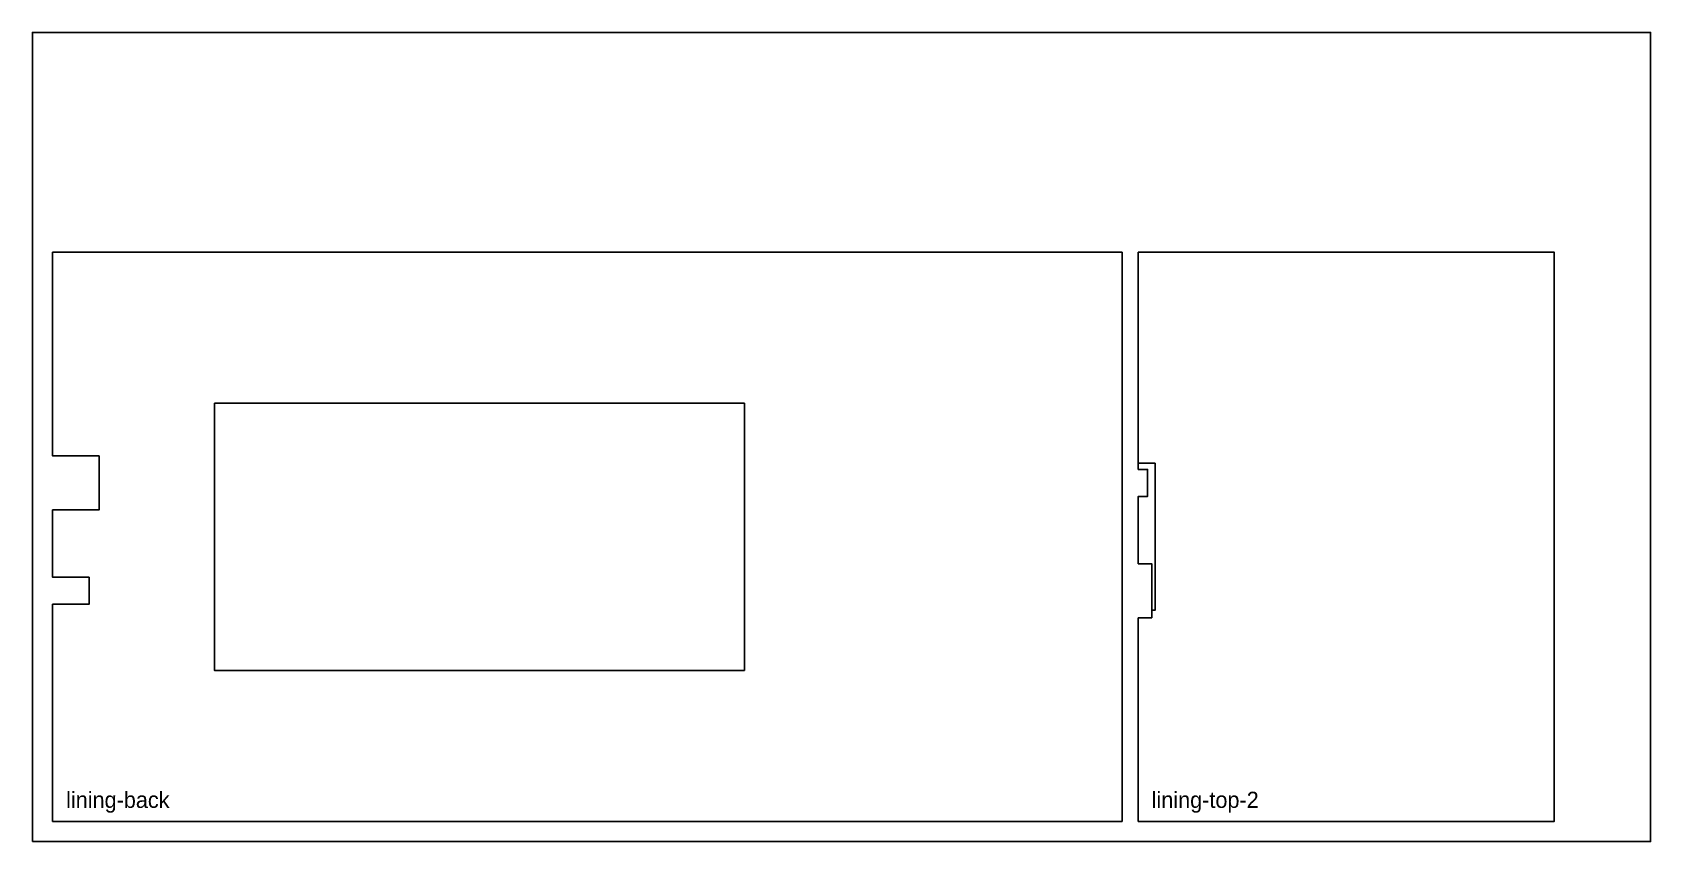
# Model space of a CAD drawing. Header units: millimetres. Extents: x 0 to 1200, y 0 to 600.
import ezdxf

# ---------------------------------------------------------------- set-up
doc = ezdxf.new("R2010")
doc.units = ezdxf.units.MM
for name, color, linetype in [('CUT_INSIDE', 5, 'Continuous'), ('CUT_OUTSIDE', 1, 'Continuous'), ('POCKET_18MM', 3, 'Continuous')]:
    doc.layers.add(name, color=color, linetype=linetype)

msp = doc.modelspace()

# ---------------------------------------------------------------- linework, layer by layer
at = {"layer": 'CUT_INSIDE'}
msp.add_lwpolyline([(135, 325), (135, 127), (528, 127), (528, 325), (135, 325)], close=True, dxfattribs=at)
at = {"layer": 'CUT_OUTSIDE'}
for points in [[(15, 176), (15, 15), (808, 15), (808, 437), (15, 437), (15, 286), (49.5, 286), (49.5, 246), (15, 246), (15, 196), (42, 196), (42, 176), (15, 176)], [(820, 166), (820, 15), (1128.5, 15), (1128.5, 437), (820, 437), (820, 280.5), (832.5, 280.5), (832.5, 171.5), (830, 171.5), (830, 166), (820, 166)]]:
    msp.add_lwpolyline(points, close=True, dxfattribs=at)
at = {"layer": 'POCKET_18MM'}
msp.add_lwpolyline([(830, 171.5), (832.5, 171.5), (832.5, 280.5), (820, 280.5), (820, 276), (827, 276), (827, 256), (820, 256), (820, 206), (830, 206), (830, 171.5)], close=True, dxfattribs=at)
at = {"layer": 'SHEET_EDGE'}
msp.add_lwpolyline([(0, 0), (1200, 0), (1200, 600), (0, 600)], close=True, dxfattribs=at)

# ---------------------------------------------------------------- texts
at = {"layer": 'NOTES'}
for s, p in [('lining-back', (25, 25)), ('lining-top-2', (830, 25))]:
    msp.add_text(s, height=12, dxfattribs=at).set_placement(p)

doc.saveas('drawing.dxf')
